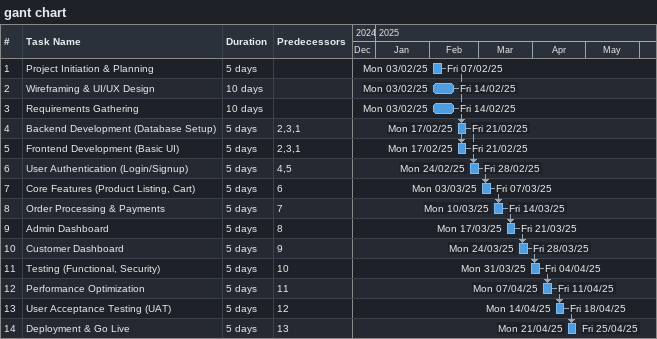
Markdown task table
gant chart

| ID | Task | Duration | Start | Finish | Predecessors |
|---|---|---|---|---|---|
| 1 | Project Initiation & Planning | 5d | 2025-02-03 | 2025-02-07 |  |
| 2 | Wireframing & UI/UX Design | 10d | 2025-02-03 | 2025-02-14 |  |
| 3 | Requirements Gathering | 10d | 2025-02-03 | 2025-02-14 |  |
| 4 | Backend Development (Database Setup) | 5d | 2025-02-17 | 2025-02-21 | 2, 3, 1 |
| 5 | Frontend Development (Basic UI) | 5d | 2025-02-17 | 2025-02-21 | 2, 3, 1 |
| 6 | User Authentication (Login/Signup) | 5d | 2025-02-24 | 2025-02-28 | 4, 5 |
| 7 | Core Features (Product Listing, Cart) | 5d | 2025-03-03 | 2025-03-07 | 6 |
| 8 | Order Processing & Payments | 5d | 2025-03-10 | 2025-03-14 | 7 |
| 9 | Admin Dashboard | 5d | 2025-03-17 | 2025-03-21 | 8 |
| 10 | Customer Dashboard | 5d | 2025-03-24 | 2025-03-28 | 9 |
| 11 | Testing (Functional, Security) | 5d | 2025-03-31 | 2025-04-04 | 10 |
| 12 | Performance Optimization | 5d | 2025-04-07 | 2025-04-11 | 11 |
| 13 | User Acceptance Testing (UAT) | 5d | 2025-04-14 | 2025-04-18 | 12 |
| 14 | Deployment & Go Live | 5d | 2025-04-21 | 2025-04-25 | 13 |
